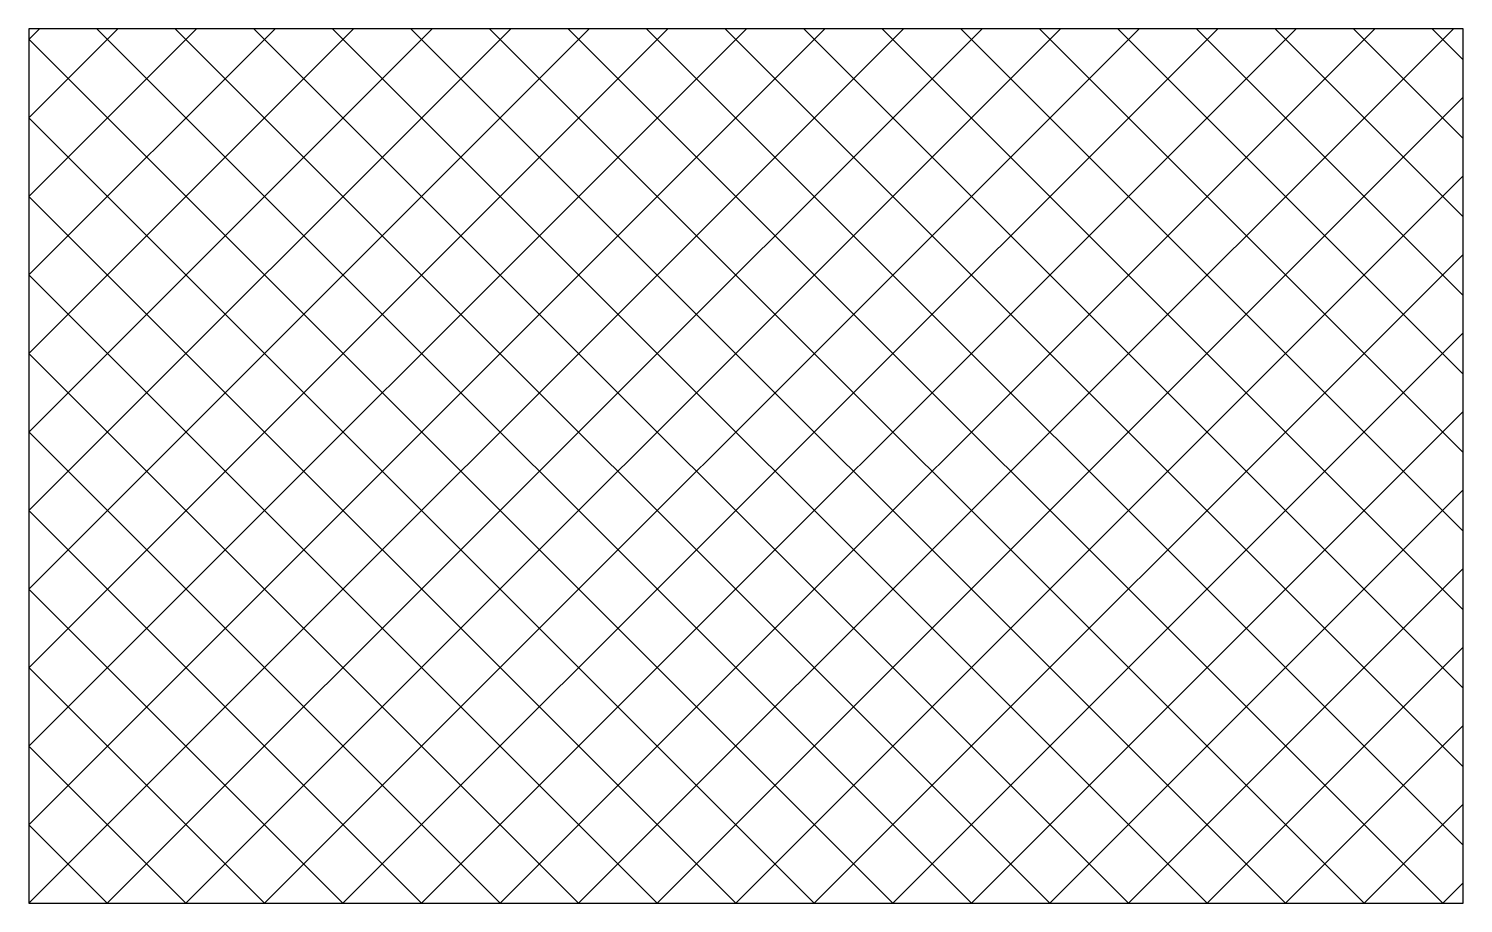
# Model space of a CAD drawing. Header units: millimetres. Extents: x 0 to 41, y 0 to 25.
import ezdxf

# ---------------------------------------------------------------- set-up
doc = ezdxf.new("R2010")
doc.units = ezdxf.units.MM

msp = doc.modelspace()

# ---------------------------------------------------------------- hatches: boundary and pattern name
h = msp.add_hatch()
h.set_pattern_fill('ANSI37', color=256, scale=0.5)
h.paths.add_polyline_path([(41, 0), (41, 25), (0, 25), (0, 0)])

# ---------------------------------------------------------------- linework, layer by layer
msp.add_lwpolyline([(41, 25), (0, 25), (0, 0), (41, 0), (41, 25)], close=True)

doc.saveas('drawing.dxf')
